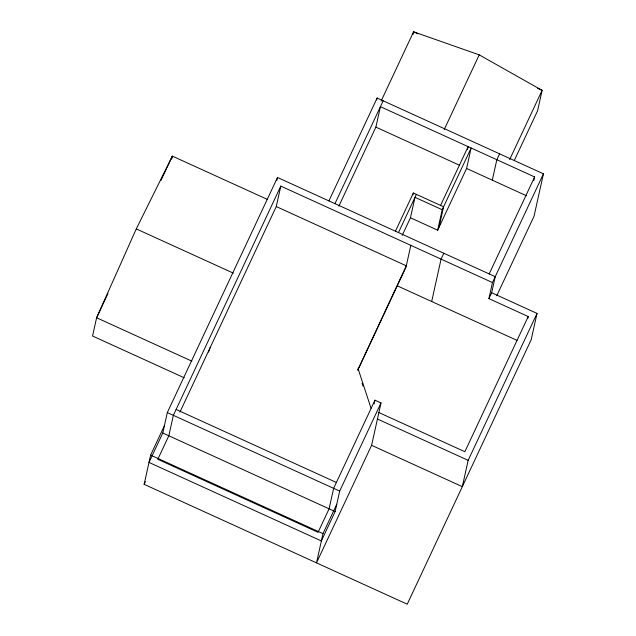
<?xml version="1.0" encoding="UTF-8"?>
<svg xmlns="http://www.w3.org/2000/svg" width="636" height="636" viewBox="0 0 636 636"><rect width="100%" height="100%" fill="white"/><g stroke="black" fill="none" stroke-linecap="round" stroke-linejoin="round"><path stroke-width="0.95" d="M171.728 159.008L172.364 156.122L267.661 199.537M527.808 318.413L528.222 316.537L488.909 298.626L492.479 282.551L280.794 186.109L173.358 415.332L168.826 435.787L157.8 459.295L318.072 532.316L329.09 508.808L333.63 488.345L374.954 400.187L380.996 402.946L339.68 491.103L335.14 511.559L321.371 540.95L148.999 462.42L162.776 433.029L167.308 412.573L277.503 177.476L495.229 276.676L491.668 292.743L537.03 313.413L531.195 339.719L407.231 604.2L144.141 484.338L150.621 455.114L164.398 425.723M208.767 350.563L208.441 352.026L210.142 347.622M276.867 180.354L277.503 177.476M179.932 412.08L276.262 206.565L280.794 186.109M376.703 99.947L377.124 98.039L543.438 173.819L534.049 216.192L496.732 295.796M338.845 206.151L375.876 127.136L380.415 106.673L534.638 176.943L533.811 180.656M412.971 34.59L413.583 31.8L479.218 54.863L542.103 90.352L537.571 110.815L514.381 160.288M276.262 206.565L406.293 265.808L357.758 370.128L405.967 267.271L410.832 245.353M336.762 504.253L322.985 533.644L316.505 562.868L371.607 445.319L380.996 402.946M412.931 194.862L413.344 193.002L443.586 206.78L439.047 227.243M410.458 217.782L414.99 197.319L442.211 209.721L437.671 230.176L410.458 217.782L402.19 235.407M374.111 403.971L374.954 400.187M431.677 301.504L441.066 259.13L443.825 253.247M467.492 149.42L468.112 146.63L440.565 205.404M437.671 230.176L466.601 168.468L471.133 148.005L442.211 209.721M492.304 180.179L496.835 159.716L499.594 153.84M537.03 313.413L468.16 460.345L462.324 486.651L371.607 445.319M161.003 180.37L172.364 156.122L136.271 228.896L96.608 317.754L92.562 336.015L184.257 377.8M107.969 293.506L96.608 317.754L191.905 361.169M144.141 484.338L145.398 481.651M328.915 200.897L377.124 98.039M381.115 101.068L413.583 31.8L418.051 33.835M334.957 203.655L383.166 100.798M395.441 231.21L413.344 193.002M444.222 129.537L479.218 54.863M398.462 232.585L416.373 194.385M509.635 159.62L542.103 90.352L537.643 88.317M489.179 273.917L534.638 176.943M492.479 282.551L543.438 173.819M488.909 298.626L491.668 292.743M528.222 316.537L464.86 451.719L378.635 412.43M375.876 127.136L459.256 165.121M466.601 168.468L526.505 195.761M397.46 285.914L517.004 340.379M136.271 228.896L233.364 273.138M377.434 419.013L468.16 460.345M176.116 409.449L336.38 482.47M167.308 412.573L339.68 491.103M162.776 433.029L335.14 511.559M150.621 455.114L322.985 533.644M358.084 368.665L371.019 408.185M362.067 383.301L362.997 386.124"/></g></svg>
